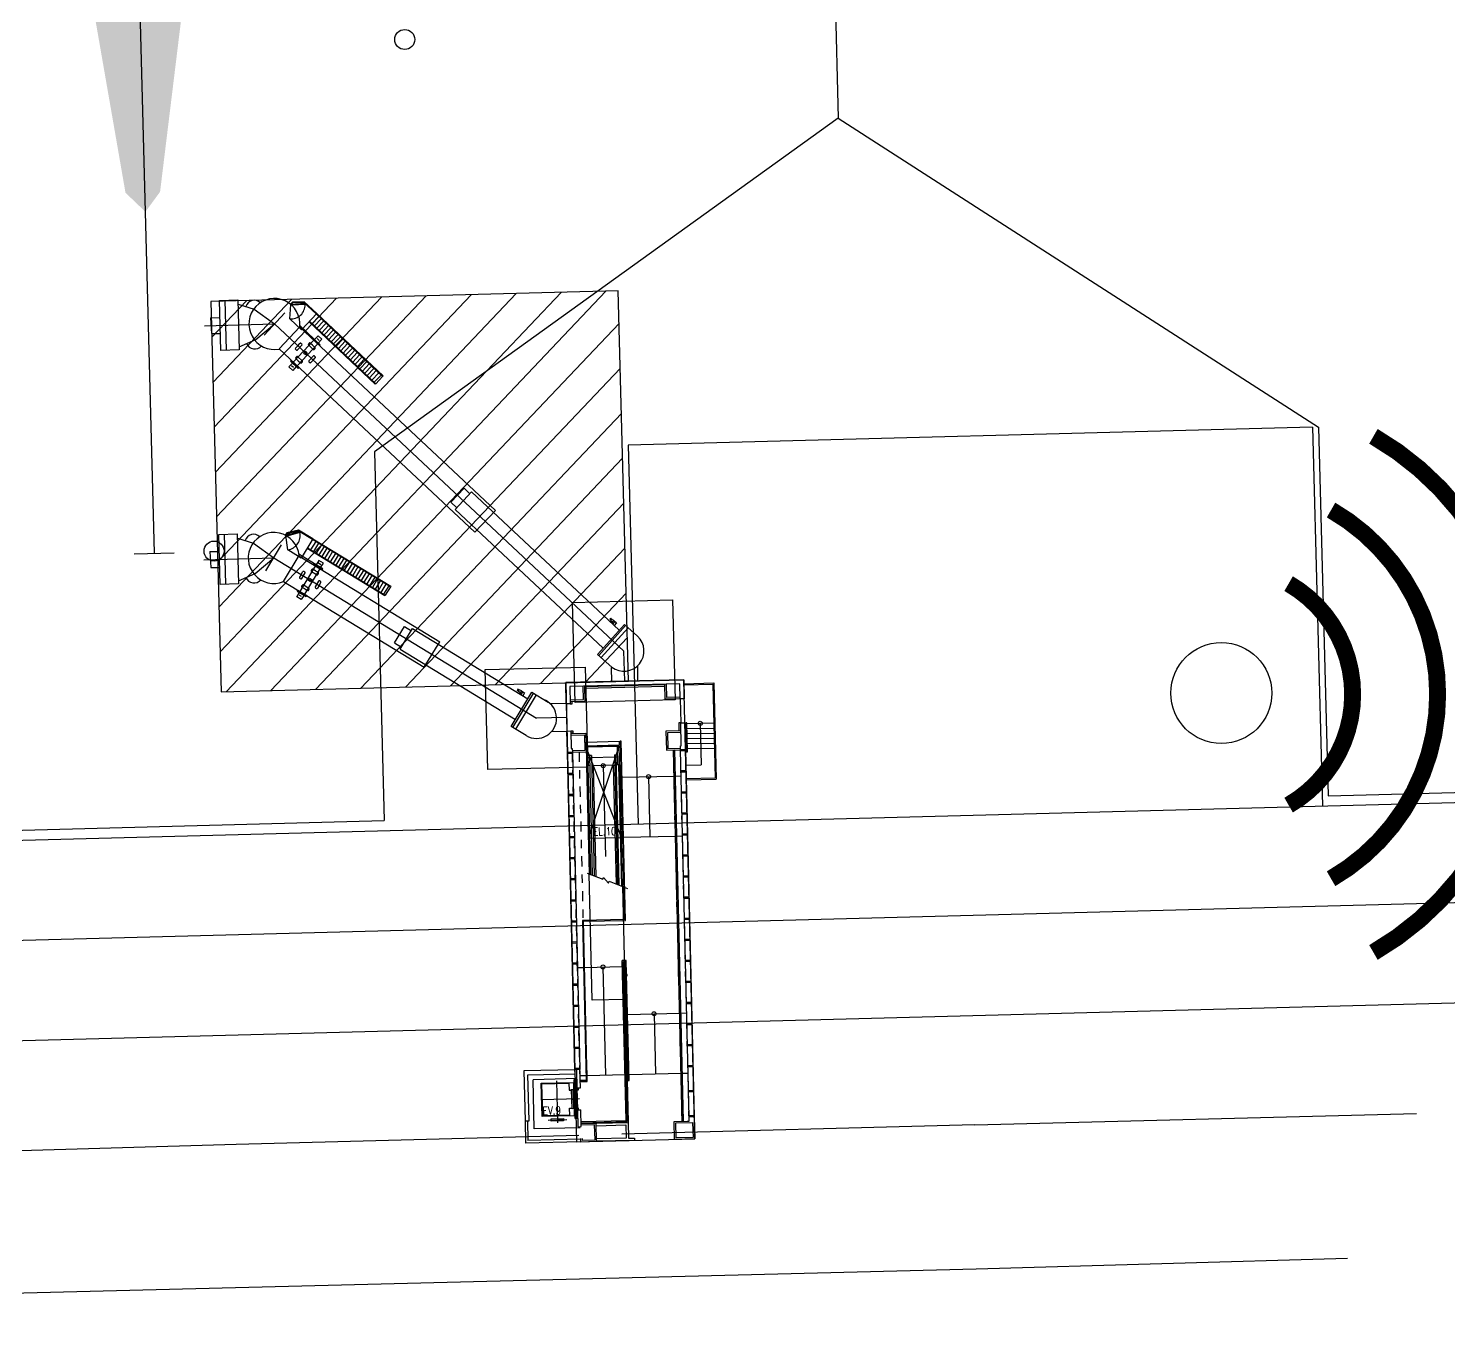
# Model space of a CAD drawing. Header units: millimetres. Extents: x 1358 to 1865, y 706 to 1003.
# Drawn here: x 1665.3 to 1682.63, y 808.61 to 824.61 of the extents above; entities that cross this region are included whole.
import ezdxf
from ezdxf.enums import TextEntityAlignment as Align

# ---------------------------------------------------------------- set-up
doc = ezdxf.new("R2010")
doc.units = ezdxf.units.MM
for name, pattern in [('CENTER', [50.8, 31.75, -6.35, 6.35, -6.35]), ('DASHDOT2', [0.5, 0.25, -0.125, 0, -0.125]), ('HIDDEN', [9.525, 6.35, -3.175]), ('HIDDEN2', [4.7625, 3.175, -1.5875])]:
    doc.linetypes.add(name, pattern=pattern)
doc.layers.add('建築', color=7, linetype='Continuous')
doc.styles.add('E1', font='romans.shx', dxfattribs={"width": 0.8})

msp = doc.modelspace()

# ---------------------------------------------------------------- hatches: boundary and pattern name
at = {"layer": '建築', "ltscale": 1000}
msp.add_hatch(color=256, dxfattribs=at).paths.add_polyline_path([(1666.73, 822.377), (1666.487, 822.61), (1665.967, 825.597), (1662.764, 827.773), (1662.614, 828.281), (1665.329, 827.18), (1666.013, 827.513), (1666.102, 829.535), (1665.047, 830.073), (1665.035, 830.581), (1666.508, 830.143), (1667.957, 830.655), (1667.971, 830.147), (1666.944, 829.557), (1667.135, 827.541), (1667.835, 827.243), (1670.49, 828.48), (1670.367, 827.965), (1667.277, 825.63), (1666.909, 822.621)])

# ---------------------------------------------------------------- linework, layer by layer
at = {"color": 1, "const_width": 0.207}
for points in [[(1681.714, 813.343, 0.578217), (1681.714, 819.639, 0.578217)], [(1681.197, 814.242, 0.578217), (1681.197, 818.74, 0.578217)], [(1680.679, 815.14, 0.578217), (1680.679, 817.842, -4.661737)]]:
    msp.add_lwpolyline(points, format="xyb", dxfattribs=at)
at = {"color": 1}
msp.add_circle((1679.858, 816.507), 0.616, dxfattribs=at)
at = {"layer": '建築', "ltscale": 1000}
for p, q in [((1666.222, 841.518, -0.309), (1666.835, 818.219, -0.309)), ((1674.864, 835.65, -0.309), (1675.183, 823.518, -0.309)), ((1675.182, 823.518, -0.309), (1669.527, 819.448, -0.309)), ((1675.182, 823.518, -0.309), (1681.045, 819.751, -0.309)), ((1672.499, 821.413, -0.309), (1667.53, 821.282, -0.309)), ((1672.624, 816.653, -0.309), (1672.499, 821.413, -0.309)), ((1667.53, 821.282, -0.309), (1667.655, 816.523, -0.309)), ((1680.971, 819.749, -0.309), (1672.622, 819.529, -0.309)), ((1680.971, 819.749, -0.309), (1681.093, 815.13, -0.309)), ((1681.045, 819.751, -0.309), (1681.163, 815.254, -0.309)), ((1672.622, 819.529, -0.309), (1672.743, 814.91, -0.309)), ((1669.527, 819.448, -0.309), (1669.645, 814.951, -0.309)), ((1666.591, 818.206, 2.141), (1667.079, 818.219, 2.141)), ((1667.655, 816.523, -0.309), (1672.624, 816.653, -0.309)), ((1630.525, 813.8, -0.309), (1719.397, 816.137, -0.309)), ((1681.163, 815.254, -0.309), (1686.608, 815.397, -0.309)), ((1638.132, 812.779, -0.309), (1719.429, 814.917, -0.309)), ((1664.2, 814.808, -0.309), (1669.645, 814.951, -0.309)), ((1612.819, 810.892, -0.309), (1719.079, 813.687, -0.309)), ((1676.851, 811.242, 2.677), (1682.239, 811.38, 2.677)), ((1676.851, 811.242, 1.662), (1672.544, 811.126, 1.662)), ((1667.836, 810.999, 1.662), (1661.856, 810.826, 1.662)), ((1672.02, 811.112, 1.662), (1667.836, 810.999, 1.662)), ((1676.868, 809.484, 3.228), (1681.399, 809.615, 3.228)), ((1642.187, 808.609, 3.228), (1676.868, 809.484, 3.228))]:
    msp.add_line(p, q, dxfattribs=at)
at = {"layer": '建築', "linetype": 'Continuous', "ltscale": 1000}
for p, q in [((1667.628, 817.559, -0.309), (1671.253, 821.38, -0.309)), ((1667.642, 817.011, -0.309), (1671.801, 821.394, -0.309)), ((1667.714, 816.524, -0.309), (1672.349, 821.409, -0.309)), ((1667.541, 820.847, -0.309), (1667.965, 821.293, -0.309)), ((1667.556, 820.299, -0.309), (1668.513, 821.308, -0.309)), ((1667.57, 819.751, -0.309), (1669.061, 821.322, -0.309)), ((1667.585, 819.203, -0.309), (1669.609, 821.337, -0.309)), ((1667.599, 818.655, -0.309), (1670.157, 821.351, -0.309)), ((1667.613, 818.107, -0.309), (1670.705, 821.366, -0.309)), ((1668.262, 816.539, -0.309), (1672.509, 821.015, -0.309)), ((1668.81, 816.553, -0.309), (1672.524, 820.467, -0.309)), ((1669.358, 816.567, -0.309), (1672.538, 819.919, -0.309)), ((1669.906, 816.582, -0.309), (1672.552, 819.371, -0.309)), ((1670.454, 816.596, -0.309), (1672.567, 818.823, -0.309)), ((1671.002, 816.611, -0.309), (1672.581, 818.275, -0.309)), ((1671.55, 816.625, -0.309), (1672.596, 817.727, -0.309)), ((1672.098, 816.64, -0.309), (1672.61, 817.179, -0.309))]:
    msp.add_line(p, q, dxfattribs=at)
at = {"layer": '建築', "linetype": 'HIDDEN'}
for p, q in [((1667.698, 821.298, 2.141), (1667.714, 820.688, 2.141)), ((1667.69, 818.445, 2.141), (1667.706, 817.834, 2.141)), ((1671.943, 817.613, 4.478), (1673.163, 817.645, 4.478)), ((1671.975, 816.393, 4.478), (1671.943, 817.613, 4.478)), ((1673.163, 817.645, 4.478), (1673.195, 816.425, 4.478)), ((1670.876, 816.793, 4.478), (1672.097, 816.825, 4.478)), ((1670.908, 815.573, 4.478), (1670.876, 816.793, 4.478)), ((1672.097, 816.825, 4.478), (1672.129, 815.605, 4.478)), ((1673.298, 816.67, 4.478), (1671.858, 816.636, 4.478)), ((1671.858, 816.636, 4.478), (1671.991, 811.034, 4.478)), ((1673.432, 811.068, 4.478), (1673.298, 816.67, 4.478)), ((1673.195, 816.425, 4.478), (1671.975, 816.393, 4.478)), ((1672.129, 815.605, 4.478), (1670.908, 815.573, 4.478)), ((1671.991, 811.034, 4.478), (1673.432, 811.068, 4.478))]:
    msp.add_line(p, q, dxfattribs=at)
at = {"layer": '建築'}
for p, q in [((1667.86, 821.251, 2.141), (1668.058, 821.19, 2.141)), ((1668.493, 821.07, 2.141), (1668.505, 821.244, 2.141)), ((1668.524, 821.275, 2.141), (1668.5, 821.25, 2.141)), ((1668.679, 821.254, 2.141), (1668.505, 821.244, 2.141)), ((1668.527, 821.267, 2.141), (1668.506, 821.245, 2.141)), ((1668.68, 821.246, 2.141), (1668.516, 821.237, 2.141)), ((1668.668, 821.28, 2.141), (1668.524, 821.275, 2.141)), ((1668.527, 821.267, 2.141), (1668.665, 821.272, 2.141)), ((1668.814, 821.131, 2.141), (1668.665, 821.272, 2.141)), ((1668.82, 821.137, 2.141), (1668.668, 821.28, 2.141)), ((1668.68, 821.246, 2.141), (1668.679, 821.254, 2.141)), ((1667.526, 821.086, 2.141), (1667.644, 821.089, 2.141)), ((1667.526, 821.086, 2.141), (1667.535, 820.891, 2.141)), ((1668.058, 821.19, 2.141), (1668.304, 821.009, 2.141)), ((1668.178, 820.874, 2.141), (1668.43, 821.144, 2.141)), ((1668.633, 820.938, 2.141), (1668.493, 821.07, 2.141)), ((1668.82, 821.137, 2.141), (1668.633, 820.938, 2.141)), ((1668.847, 821.1, 2.141), (1668.764, 821.013, 2.141)), ((1668.876, 821.073, 2.141), (1668.794, 820.985, 2.141)), ((1668.905, 821.045, 2.141), (1668.823, 820.958, 2.141)), ((1667.45, 820.987, 2.141), (1668.304, 821.009, 2.141)), ((1667.535, 820.891, 2.141), (1667.643, 820.894, 2.141)), ((1668.078, 820.819, 2.141), (1668.304, 821.009, 2.141)), ((1672.569, 817.019, 4.478), (1668.304, 821.009, 2.141)), ((1668.361, 820.704, 2.141), (1668.613, 820.974, 2.141)), ((1671.002, 818.736, 3.55), (1668.611, 820.973, 2.24)), ((1668.934, 821.018, 2.141), (1668.852, 820.93, 2.141)), ((1668.964, 820.99, 2.141), (1668.881, 820.903, 2.141)), ((1668.993, 820.963, 2.141), (1668.91, 820.875, 2.141)), ((1669.022, 820.935, 2.141), (1668.939, 820.848, 2.141)), ((1669.051, 820.908, 2.141), (1668.969, 820.82, 2.141)), ((1669.08, 820.88, 2.141), (1668.998, 820.793, 2.141)), ((1670.751, 818.469, 3.55), (1668.362, 820.705, 2.241)), ((1668.589, 820.743, 2.141), (1668.561, 820.713, 2.141)), ((1668.562, 820.702, 2.141), (1668.573, 820.691, 2.141)), ((1668.585, 820.692, 2.141), (1668.64, 820.75, 2.141)), ((1668.589, 820.743, 2.141), (1668.616, 820.772, 2.141)), ((1668.639, 820.761, 2.141), (1668.628, 820.772, 2.141)), ((1668.73, 820.776, 2.141), (1668.719, 820.764, 2.141)), ((1668.719, 820.753, 2.141), (1668.777, 820.698, 2.141)), ((1668.77, 820.749, 2.141), (1668.741, 820.776, 2.141)), ((1668.762, 820.834, 2.141), (1668.768, 820.841, 2.141)), ((1668.762, 820.834, 2.141), (1668.856, 820.746, 2.141)), ((1668.862, 820.753, 2.141), (1668.768, 820.841, 2.141)), ((1668.77, 820.749, 2.141), (1668.799, 820.721, 2.141)), ((1668.789, 820.698, 2.141), (1668.8, 820.71, 2.141)), ((1668.856, 820.746, 2.141), (1668.862, 820.753, 2.141)), ((1669.11, 820.853, 2.141), (1669.027, 820.765, 2.141)), ((1669.139, 820.825, 2.141), (1669.056, 820.738, 2.141)), ((1669.168, 820.798, 2.141), (1669.085, 820.71, 2.141)), ((1669.197, 820.77, 2.141), (1669.115, 820.683, 2.141)), ((1669.226, 820.743, 2.141), (1669.144, 820.655, 2.141)), ((1669.255, 820.715, 2.141), (1669.173, 820.628, 2.141)), ((1669.285, 820.688, 2.141), (1669.202, 820.6, 2.141)), ((1668.509, 820.564, 2.141), (1668.501, 820.555, 2.141)), ((1668.501, 820.555, 2.141), (1668.595, 820.468, 2.141)), ((1668.509, 820.564, 2.141), (1668.603, 820.476, 2.141)), ((1668.576, 820.612, 2.141), (1668.565, 820.6, 2.141)), ((1668.595, 820.561, 2.141), (1668.565, 820.589, 2.141)), ((1668.646, 820.557, 2.141), (1668.587, 820.612, 2.141)), ((1668.595, 820.561, 2.141), (1668.624, 820.534, 2.141)), ((1668.635, 820.534, 2.141), (1668.646, 820.546, 2.141)), ((1668.78, 820.619, 2.141), (1668.725, 820.56, 2.141)), ((1668.726, 820.549, 2.141), (1668.737, 820.538, 2.141)), ((1668.776, 820.567, 2.141), (1668.749, 820.538, 2.141)), ((1668.776, 820.567, 2.141), (1668.803, 820.597, 2.141)), ((1668.803, 820.608, 2.141), (1668.791, 820.619, 2.141)), ((1669.314, 820.66, 2.141), (1669.231, 820.573, 2.141)), ((1669.343, 820.633, 2.141), (1669.261, 820.545, 2.141)), ((1668.603, 820.476, 2.141), (1668.595, 820.468, 2.141)), ((1670.458, 818.834, 3.55), (1670.618, 819.005, 3.55)), ((1670.509, 818.746, 3.55), (1670.709, 818.96, 3.55)), ((1670.689, 818.938, 3.404), (1670.618, 819.005, 3.365)), ((1672.511, 817.274, 4.391), (1670.709, 818.96, 3.404)), ((1670.529, 818.767, 3.404), (1670.458, 818.834, 3.365)), ((1672.316, 817.055, 4.394), (1670.509, 818.746, 3.404)), ((1670.751, 818.469, 3.55), (1671.002, 818.736, 3.55)), ((1668.455, 818.461, 2.141), (1668.437, 818.432, 2.141)), ((1668.612, 818.472, 2.141), (1668.444, 818.427, 2.141)), ((1668.46, 818.454, 2.141), (1668.445, 818.428, 2.141)), ((1668.596, 818.495, 2.141), (1668.455, 818.461, 2.141)), ((1668.614, 818.465, 2.141), (1668.456, 818.422, 2.141)), ((1668.46, 818.454, 2.141), (1668.594, 818.487, 2.141)), ((1668.77, 818.38, 2.141), (1668.594, 818.487, 2.141)), ((1668.774, 818.387, 2.141), (1668.596, 818.495, 2.141)), ((1668.614, 818.465, 2.141), (1668.612, 818.472, 2.141)), ((1667.852, 818.397, 2.141), (1668.05, 818.336, 2.141)), ((1668.05, 818.336, 2.141), (1668.296, 818.155, 2.141)), ((1668.201, 817.997, 2.141), (1668.391, 818.314, 2.141)), ((1668.468, 818.254, 2.141), (1668.444, 818.427, 2.141)), ((1668.774, 818.387, 2.141), (1668.632, 818.154, 2.141)), ((1668.808, 818.357, 2.141), (1668.746, 818.254, 2.141)), ((1668.842, 818.336, 2.141), (1668.78, 818.233, 2.141)), ((1668.877, 818.315, 2.141), (1668.814, 818.213, 2.141)), ((1668.911, 818.295, 2.141), (1668.848, 818.192, 2.141)), ((1668.945, 818.274, 2.141), (1668.883, 818.171, 2.141)), ((1667.442, 818.133, 2.141), (1668.296, 818.155, 2.141)), ((1667.518, 818.232, 2.141), (1667.636, 818.235, 2.141)), ((1667.518, 818.232, 2.141), (1667.527, 818.037, 2.141)), ((1668.07, 817.965, 2.141), (1668.296, 818.155, 2.141)), ((1668.296, 818.155, 2.141), (1671.502, 816.199, 4.478)), ((1668.415, 817.868, 2.141), (1668.605, 818.185, 2.141)), ((1668.632, 818.154, 2.141), (1668.468, 818.254, 2.141)), ((1668.603, 818.182, 2.295), (1670.322, 817.134, 3.548)), ((1668.78, 818.079, 2.141), (1668.785, 818.087, 2.141)), ((1668.895, 818.021, 2.141), (1668.785, 818.087, 2.141)), ((1668.979, 818.253, 2.141), (1668.917, 818.15, 2.141)), ((1669.014, 818.232, 2.141), (1668.951, 818.129, 2.141)), ((1669.048, 818.211, 2.141), (1668.985, 818.109, 2.141)), ((1669.082, 818.191, 2.141), (1669.02, 818.088, 2.141)), ((1669.116, 818.17, 2.141), (1669.054, 818.067, 2.141)), ((1669.151, 818.149, 2.141), (1669.088, 818.046, 2.141)), ((1669.185, 818.128, 2.141), (1669.123, 818.025, 2.141)), ((1669.219, 818.107, 2.141), (1669.157, 818.005, 2.141)), ((1669.253, 818.087, 2.141), (1669.191, 817.984, 2.141)), ((1667.527, 818.037, 2.141), (1667.635, 818.04, 2.141)), ((1668.63, 817.954, 2.141), (1668.609, 817.919, 2.141)), ((1668.63, 817.954, 2.141), (1668.651, 817.988, 2.141)), ((1668.637, 817.903, 2.141), (1668.678, 817.972, 2.141)), ((1668.675, 817.983, 2.141), (1668.662, 817.991, 2.141)), ((1668.761, 818.015, 2.141), (1668.753, 818.002, 2.141)), ((1668.755, 817.991, 2.141), (1668.824, 817.949, 2.141)), ((1668.806, 817.997, 2.141), (1668.772, 818.018, 2.141)), ((1668.78, 818.079, 2.141), (1668.89, 818.013, 2.141)), ((1668.806, 817.997, 2.141), (1668.84, 817.977, 2.141)), ((1668.835, 817.952, 2.141), (1668.843, 817.966, 2.141)), ((1668.89, 818.013, 2.141), (1668.895, 818.021, 2.141)), ((1669.288, 818.066, 2.141), (1669.225, 817.963, 2.141)), ((1669.322, 818.045, 2.141), (1669.26, 817.942, 2.141)), ((1669.356, 818.024, 2.141), (1669.294, 817.921, 2.141)), ((1669.391, 818.003, 2.141), (1669.328, 817.9, 2.141)), ((1668.415, 817.868, 2.297), (1670.131, 816.821, 3.548)), ((1668.589, 817.762, 2.141), (1668.583, 817.752, 2.141)), ((1668.583, 817.752, 2.141), (1668.693, 817.686, 2.141)), ((1668.589, 817.762, 2.141), (1668.699, 817.696, 2.141)), ((1668.612, 817.908, 2.141), (1668.626, 817.9, 2.141)), ((1668.645, 817.823, 2.141), (1668.636, 817.809, 2.141)), ((1668.674, 817.778, 2.141), (1668.639, 817.798, 2.141)), ((1668.724, 817.784, 2.141), (1668.656, 817.826, 2.141)), ((1668.674, 817.778, 2.141), (1668.708, 817.757, 2.141)), ((1668.719, 817.76, 2.141), (1668.727, 817.773, 2.141)), ((1668.843, 817.872, 2.141), (1668.802, 817.803, 2.141)), ((1668.804, 817.792, 2.141), (1668.818, 817.784, 2.141)), ((1668.85, 817.821, 2.141), (1668.829, 817.787, 2.141)), ((1668.85, 817.821, 2.141), (1668.87, 817.856, 2.141)), ((1668.868, 817.867, 2.141), (1668.854, 817.875, 2.141)), ((1668.699, 817.696, 2.141), (1668.693, 817.686, 2.141)), ((1672.407, 817.421, 4.358), (1672.395, 817.408, 4.358)), ((1672.407, 817.397, 4.358), (1672.395, 817.408, 4.358)), ((1672.418, 817.41, 4.358), (1672.407, 817.421, 4.358)), ((1672.407, 817.397, 4.358), (1672.418, 817.41, 4.358)), ((1672.427, 817.372, 4.358), (1672.407, 817.397, 4.358)), ((1672.446, 817.393, 4.358), (1672.418, 817.41, 4.358)), ((1672.446, 817.393, 4.358), (1672.427, 817.372, 4.358)), ((1672.446, 817.393, 4.358), (1672.479, 817.363, 4.358)), ((1669.769, 817.119, 3.548), (1669.891, 817.319, 3.548)), ((1669.837, 817.043, 3.548), (1669.99, 817.293, 3.548)), ((1669.891, 817.319, 3.259), (1669.975, 817.268, 3.32)), ((1669.99, 817.293, 3.32), (1671.397, 816.435, 4.345)), ((1672.575, 817.344, 4.478), (1672.248, 816.979, 4.478)), ((1672.262, 816.967, 4.478), (1672.589, 817.331, 4.478)), ((1672.292, 816.94, 4.478), (1672.619, 817.304, 4.478)), ((1672.427, 817.372, 4.358), (1672.442, 817.358, 4.358)), ((1672.432, 817.347, 4.358), (1672.461, 817.379, 4.358)), ((1672.479, 817.363, 4.358), (1672.45, 817.331, 4.358)), ((1672.733, 817.202, 4.478), (1672.575, 817.344, 4.478)), ((1669.769, 817.119, 3.259), (1669.853, 817.068, 3.32)), ((1669.837, 817.043, 3.32), (1671.245, 816.184, 4.346)), ((1670.131, 816.821, 3.548), (1670.322, 817.134, 3.548)), ((1672.421, 816.824, 4.478), (1672.248, 816.979, 4.478)), ((1672.578, 816.653, 4.478), (1672.569, 817.019, 4.478)), ((1672.421, 816.645, 4.478), (1672.419, 816.819, 4.478)), ((1672.74, 816.661, 4.478), (1672.737, 816.843, 4.478)), ((1671.275, 816.553, 4.3), (1671.266, 816.538, 4.3)), ((1671.28, 816.53, 4.3), (1671.266, 816.538, 4.3)), ((1671.289, 816.545, 4.3), (1671.275, 816.553, 4.3)), ((1671.28, 816.53, 4.3), (1671.289, 816.545, 4.3)), ((1671.304, 816.509, 4.3), (1671.28, 816.53, 4.3)), ((1671.319, 816.533, 4.3), (1671.289, 816.545, 4.3)), ((1671.319, 816.533, 4.3), (1671.304, 816.509, 4.3)), ((1671.319, 816.533, 4.3), (1671.357, 816.51, 4.3)), ((1671.858, 816.636, 4.478), (1673.298, 816.67, 4.478)), ((1671.865, 816.374, 4.478), (1671.858, 816.636, 4.478)), ((1673.251, 816.62, 4.478), (1671.908, 816.588, 4.478)), ((1671.908, 816.588, 4.478), (1671.913, 816.375, 4.478)), ((1672.076, 816.429, 4.478), (1672.072, 816.592, 4.478)), ((1672.096, 816.41, 4.478), (1672.091, 816.593, 4.478)), ((1672.092, 816.588, 4.478), (1673.068, 816.611, 4.478)), ((1672.092, 816.568, 4.478), (1673.068, 816.591, 4.478)), ((1673.072, 816.433, 4.478), (1673.068, 816.616, 4.478)), ((1673.091, 816.453, 4.478), (1673.087, 816.616, 4.478)), ((1673.255, 816.437, 4.478), (1673.251, 816.62, 4.478)), ((1673.298, 816.67, 4.478), (1673.304, 816.438, 4.478)), ((1673.3, 816.621, 4.478), (1673.666, 816.63, 4.478)), ((1673.3, 816.609, 4.478), (1673.654, 816.617, 4.478)), ((1673.654, 816.617, 4.478), (1673.681, 815.47, 4.478)), ((1673.666, 816.63, 4.478), (1673.694, 815.458, 4.478)), ((1671.193, 816.099, 4.478), (1671.447, 816.518, 4.478)), ((1671.464, 816.508, 4.478), (1671.21, 816.089, 4.478)), ((1671.498, 816.487, 4.478), (1671.244, 816.068, 4.478)), ((1671.304, 816.509, 4.3), (1671.322, 816.498, 4.3)), ((1671.314, 816.485, 4.3), (1671.337, 816.522, 4.3)), ((1671.357, 816.51, 4.3), (1671.335, 816.473, 4.3)), ((1671.447, 816.518, 4.478), (1671.646, 816.397, 4.478)), ((1671.864, 816.38, 4.478), (1671.673, 816.375, 4.478)), ((1671.913, 816.375, 4.478), (1671.865, 816.374, 4.478)), ((1671.865, 816.374, 4.478), (1671.872, 816.044, 4.478)), ((1671.865, 816.374, 4.478), (1671.872, 816.044, 4.478)), ((1671.912, 816.425, 4.478), (1672.076, 816.429, 4.478)), ((1671.913, 816.405, 4.478), (1672.096, 816.41, 4.478)), ((1671.913, 816.394, 4.478), (1671.918, 816.394, 4.478)), ((1671.913, 816.375, 4.478), (1671.938, 816.375, 4.478)), ((1671.918, 816.394, 4.478), (1671.918, 816.405, 4.478)), ((1671.938, 816.375, 4.478), (1671.937, 816.406, 4.478)), ((1673.255, 816.437, 4.478), (1673.072, 816.433, 4.478)), ((1673.255, 816.457, 4.478), (1673.091, 816.453, 4.478)), ((1673.304, 816.438, 4.478), (1673.255, 816.437, 4.478)), ((1673.255, 816.437, 4.478), (1673.262, 816.144, 4.478)), ((1671.869, 816.209, 4.478), (1671.502, 816.199, 4.478)), ((1671.375, 815.989, 4.478), (1671.193, 816.099, 4.478)), ((1671.873, 816.038, 4.478), (1671.682, 816.033, 4.478)), ((1671.872, 816.044, 4.478), (1671.921, 816.045, 4.478)), ((1671.879, 815.782, 4.478), (1671.872, 816.044, 4.478)), ((1671.921, 816.045, 4.478), (1671.946, 816.046, 4.478)), ((1671.921, 816.045, 4.478), (1671.926, 815.832, 4.478)), ((1671.922, 816.026, 4.478), (1671.927, 816.026, 4.478)), ((1671.922, 816.015, 4.478), (1672.105, 816.019, 4.478)), ((1671.927, 816.026, 4.478), (1671.927, 816.015, 4.478)), ((1671.946, 816.046, 4.478), (1671.946, 816.015, 4.478)), ((1672.105, 816.019, 4.478), (1672.111, 815.787, 4.478)), ((1673.264, 816.047, 4.478), (1673.081, 816.042, 4.478)), ((1673.081, 816.042, 4.478), (1673.087, 815.81, 4.478)), ((1673.265, 816.027, 4.478), (1673.101, 816.023, 4.478)), ((1673.101, 816.023, 4.478), (1673.106, 815.83, 4.478)), ((1673.262, 816.144, 4.478), (1673.238, 816.144, 4.478)), ((1673.238, 816.144, 4.478), (1673.24, 816.046, 4.478)), ((1673.263, 816.125, 4.478), (1673.258, 816.125, 4.478)), ((1673.258, 816.125, 4.478), (1673.26, 816.046, 4.478)), ((1673.262, 816.144, 4.478), (1673.311, 816.145, 4.478)), ((1673.269, 815.863, 4.478), (1673.262, 816.144, 4.478)), ((1673.311, 816.145, 4.478), (1673.319, 815.816, 4.478)), ((1673.314, 816.011, 4.478), (1673.326, 816.011, 4.478)), ((1673.335, 816.146, 4.478), (1673.323, 816.146, 4.478)), ((1673.323, 816.146, 4.478), (1673.331, 815.804, 4.478)), ((1673.344, 815.792, 4.478), (1673.335, 816.146, 4.478)), ((1673.336, 816.134, 4.478), (1673.665, 816.142, 4.478)), ((1673.337, 816.073, 4.478), (1673.667, 816.081, 4.478)), ((1673.339, 816.012, 4.478), (1673.668, 816.019, 4.478)), ((1673.5, 816.138, 4.478), (1673.512, 815.631, 4.478)), ((1671.922, 815.995, 4.478), (1672.086, 815.999, 4.478)), ((1671.926, 815.832, 4.478), (1671.939, 815.832, 4.478)), ((1671.939, 815.832, 4.478), (1671.94, 815.783, 4.478)), ((1672.086, 815.999, 4.478), (1672.091, 815.806, 4.478)), ((1672.13, 815.849, 4.478), (1672.109, 815.848, 4.478)), ((1672.491, 815.857, 4.478), (1672.13, 815.849, 4.478)), ((1672.135, 815.622, 4.478), (1672.13, 815.849, 4.478)), ((1672.491, 815.857, 4.478), (1672.512, 815.858, 4.478)), ((1672.496, 815.63, 4.478), (1672.491, 815.857, 4.478)), ((1672.535, 815.919, 4.478), (1672.523, 815.919, 4.478)), ((1672.523, 815.919, 4.478), (1672.574, 813.747, 4.478)), ((1672.587, 813.735, 4.478), (1672.535, 815.919, 4.478)), ((1673.106, 815.83, 4.478), (1673.257, 815.834, 4.478)), ((1673.258, 815.814, 4.478), (1673.257, 815.863, 4.478)), ((1673.257, 815.863, 4.478), (1673.269, 815.863, 4.478)), ((1673.316, 815.95, 4.478), (1673.328, 815.95, 4.478)), ((1673.317, 815.889, 4.478), (1673.329, 815.889, 4.478)), ((1673.34, 815.951, 4.478), (1673.67, 815.958, 4.478)), ((1673.341, 815.89, 4.478), (1673.671, 815.897, 4.478)), ((1673.343, 815.829, 4.478), (1673.672, 815.836, 4.478)), ((1671.94, 815.783, 4.478), (1671.879, 815.782, 4.478)), ((1671.879, 815.782, 4.478), (1671.94, 815.783, 4.478)), ((1671.94, 815.783, 4.478), (1671.879, 815.782, 4.478)), ((1671.971, 811.913, 4.478), (1671.879, 815.782, 4.478)), ((1671.94, 815.768, 4.478), (1671.879, 815.767, 4.478)), ((1672.091, 815.806, 4.478), (1671.939, 815.803, 4.478)), ((1672.111, 815.787, 4.478), (1671.94, 815.783, 4.478)), ((1671.94, 815.783, 4.478), (1672.032, 811.914, 4.478)), ((1672.152, 815.718, 4.478), (1672.133, 815.717, 4.478)), ((1672.152, 815.718, 4.478), (1672.133, 815.717, 4.478)), ((1672.186, 814.285, 4.478), (1672.151, 815.747, 4.478)), ((1672.172, 815.747, 4.478), (1672.151, 815.747, 4.478)), ((1672.172, 815.747, 4.478), (1672.151, 815.747, 4.478)), ((1672.172, 815.747, 4.478), (1672.207, 814.277, 4.478)), ((1672.454, 815.725, 4.478), (1672.173, 815.718, 4.478)), ((1672.453, 815.754, 4.478), (1672.491, 814.174, 4.478)), ((1672.453, 815.754, 4.478), (1672.474, 815.754, 4.478)), ((1672.512, 814.166, 4.478), (1672.474, 815.754, 4.478)), ((1672.494, 815.726, 4.478), (1672.475, 815.725, 4.478)), ((1673.087, 815.81, 4.478), (1673.258, 815.814, 4.478)), ((1673.172, 815.812, 4.478), (1673.185, 815.813, 4.478)), ((1673.28, 811.285, 4.478), (1673.172, 815.812, 4.478)), ((1673.185, 815.813, 4.478), (1673.292, 811.285, 4.478)), ((1673.319, 815.816, 4.478), (1673.258, 815.814, 4.478)), ((1673.258, 815.814, 4.478), (1673.319, 815.816, 4.478)), ((1673.319, 815.816, 4.478), (1673.258, 815.814, 4.478)), ((1673.364, 811.335, 4.478), (1673.258, 815.814, 4.478)), ((1673.319, 815.801, 4.478), (1673.258, 815.8, 4.478)), ((1673.318, 815.828, 4.478), (1673.331, 815.828, 4.478)), ((1673.319, 815.816, 4.478), (1673.425, 811.337, 4.478)), ((1673.331, 815.804, 4.478), (1673.319, 815.804, 4.478)), ((1673.319, 815.791, 4.478), (1673.344, 815.792, 4.478)), ((1671.946, 815.526, 4.478), (1671.885, 815.525, 4.478)), ((1671.946, 815.511, 4.478), (1671.885, 815.51, 4.478)), ((1672.154, 815.622, 4.478), (1672.114, 815.621, 4.478)), ((1672.114, 815.621, 4.478), (1672.146, 814.301, 4.478)), ((1672.129, 815.621, 4.478), (1672.161, 814.295, 4.478)), ((1672.456, 815.627, 4.478), (1672.175, 815.62, 4.478)), ((1672.175, 815.62, 4.478), (1672.194, 815.612, 4.478)), ((1672.194, 815.612, 4.478), (1672.226, 814.27, 4.478)), ((1672.316, 815.623, 4.478), (1672.342, 814.515, 4.478)), ((1672.456, 815.627, 4.478), (1672.439, 815.619, 4.478)), ((1672.439, 815.619, 4.478), (1672.473, 814.181, 4.478)), ((1672.517, 815.631, 4.478), (1672.477, 815.63, 4.478)), ((1672.503, 815.63, 4.478), (1672.538, 814.156, 4.478)), ((1672.503, 815.63, 4.478), (1672.538, 814.156, 4.478)), ((1672.552, 814.15, 4.478), (1672.517, 815.631, 4.478)), ((1672.545, 815.48, 4.478), (1673.18, 815.495, 4.478)), ((1672.869, 815.488, 4.478), (1672.886, 814.755, 4.478)), ((1673.192, 815.495, 4.478), (1673.265, 815.497, 4.478)), ((1673.325, 815.559, 4.478), (1673.264, 815.557, 4.478)), ((1673.325, 815.544, 4.478), (1673.264, 815.543, 4.478)), ((1673.323, 815.627, 4.478), (1673.512, 815.631, 4.478)), ((1673.323, 815.627, 4.478), (1673.512, 815.631, 4.478)), ((1672.521, 815.479, 4.478), (1672.533, 815.48, 4.478)), ((1673.681, 815.47, 4.478), (1673.327, 815.462, 4.478)), ((1673.327, 815.45, 4.478), (1673.694, 815.458, 4.478)), ((1671.952, 815.269, 4.478), (1671.891, 815.268, 4.478)), ((1671.952, 815.255, 4.478), (1671.891, 815.253, 4.478)), ((1673.331, 815.302, 4.478), (1673.27, 815.3, 4.478)), ((1673.331, 815.287, 4.478), (1673.27, 815.286, 4.478)), ((1671.958, 815.012, 4.478), (1671.897, 815.011, 4.478)), ((1671.958, 814.998, 4.478), (1671.897, 814.996, 4.478)), ((1673.337, 815.045, 4.478), (1673.276, 815.044, 4.478)), ((1673.337, 815.03, 4.478), (1673.276, 815.029, 4.478)), ((1671.964, 814.755, 4.478), (1671.903, 814.754, 4.478)), ((1671.964, 814.741, 4.478), (1671.903, 814.739, 4.478)), ((1672.538, 814.747, 4.478), (1672.55, 814.747, 4.478)), ((1672.563, 814.748, 4.478), (1673.197, 814.763, 4.478)), ((1673.209, 814.763, 4.478), (1673.283, 814.765, 4.478)), ((1673.343, 814.788, 4.478), (1673.282, 814.787, 4.478)), ((1673.344, 814.773, 4.478), (1673.283, 814.772, 4.478)), ((1671.97, 814.498, 4.478), (1671.909, 814.497, 4.478)), ((1671.971, 814.484, 4.478), (1671.91, 814.482, 4.478)), ((1673.349, 814.531, 4.478), (1673.288, 814.53, 4.478)), ((1673.35, 814.516, 4.478), (1673.289, 814.515, 4.478)), ((1672.121, 814.31, 4.478), (1672.31, 814.238, 4.478)), ((1673.355, 814.274, 4.478), (1673.294, 814.273, 4.478)), ((1671.976, 814.241, 4.478), (1671.915, 814.24, 4.478)), ((1671.977, 814.227, 4.478), (1671.916, 814.225, 4.478)), ((1672.31, 814.238, 4.478), (1672.319, 814.259, 4.478)), ((1672.319, 814.259, 4.478), (1672.38, 814.188, 4.478)), ((1672.38, 814.188, 4.478), (1672.39, 814.214, 4.478)), ((1672.39, 814.214, 4.478), (1672.614, 814.125, 4.478)), ((1673.356, 814.26, 4.478), (1673.295, 814.258, 4.478)), ((1671.982, 813.984, 4.478), (1671.921, 813.983, 4.478)), ((1671.983, 813.97, 4.478), (1671.922, 813.968, 4.478)), ((1673.361, 814.017, 4.478), (1673.3, 814.016, 4.478)), ((1673.362, 814.003, 4.478), (1673.301, 814.001, 4.478)), ((1673.368, 813.76, 4.478), (1673.307, 813.759, 4.478)), ((1671.988, 813.728, 4.478), (1671.927, 813.726, 4.478)), ((1671.989, 813.713, 4.478), (1671.928, 813.711, 4.478)), ((1672.574, 813.747, 4.478), (1672.062, 813.734, 4.478)), ((1672.062, 813.734, 4.478), (1672.108, 811.782, 4.478)), ((1672.074, 813.723, 4.478), (1672.587, 813.735, 4.478)), ((1672.12, 811.77, 4.478), (1672.074, 813.723, 4.478)), ((1673.368, 813.746, 4.478), (1673.307, 813.744, 4.478)), ((1671.995, 813.471, 4.478), (1671.934, 813.469, 4.478)), ((1671.995, 813.456, 4.478), (1671.934, 813.454, 4.478)), ((1673.374, 813.503, 4.478), (1673.313, 813.502, 4.478)), ((1673.374, 813.489, 4.478), (1673.313, 813.487, 4.478)), ((1672.598, 813.247, 4.478), (1672.549, 813.245, 4.478)), ((1672.596, 811.293, 4.478), (1672.549, 813.245, 4.478)), ((1672.562, 813.233, 4.478), (1672.586, 813.234, 4.478)), ((1672.608, 811.281, 4.478), (1672.562, 813.233, 4.478)), ((1672.586, 813.234, 4.478), (1672.621, 811.782, 4.478)), ((1672.633, 811.782, 4.478), (1672.598, 813.247, 4.478)), ((1673.38, 813.246, 4.478), (1673.319, 813.245, 4.478)), ((1673.38, 813.232, 4.478), (1673.319, 813.23, 4.478)), ((1672.001, 813.214, 4.478), (1671.94, 813.212, 4.478)), ((1672.001, 813.199, 4.478), (1671.94, 813.198, 4.478)), ((1672.002, 813.159, 4.478), (1672.075, 813.161, 4.478)), ((1672.087, 813.161, 4.478), (1672.551, 813.172, 4.478)), ((1672.313, 813.167, 4.478), (1672.345, 811.848, 4.478)), ((1672.563, 813.172, 4.478), (1672.576, 813.173, 4.478)), ((1672.576, 813.173, 4.478), (1672.621, 811.269, 4.478)), ((1672.007, 812.957, 4.478), (1671.946, 812.955, 4.478)), ((1672.007, 812.942, 4.478), (1671.946, 812.941, 4.478)), ((1673.386, 812.989, 4.478), (1673.325, 812.988, 4.478)), ((1673.386, 812.975, 4.478), (1673.325, 812.973, 4.478)), ((1673.392, 812.732, 4.478), (1673.331, 812.731, 4.478)), ((1673.392, 812.718, 4.478), (1673.331, 812.716, 4.478)), ((1672.013, 812.7, 4.478), (1671.952, 812.698, 4.478)), ((1672.013, 812.685, 4.478), (1671.952, 812.684, 4.478)), ((1672.59, 812.587, 4.478), (1672.602, 812.587, 4.478)), ((1672.614, 812.588, 4.478), (1673.249, 812.603, 4.478)), ((1672.937, 812.595, 4.478), (1672.955, 811.863, 4.478)), ((1673.261, 812.603, 4.478), (1673.334, 812.605, 4.478)), ((1672.019, 812.443, 4.478), (1671.958, 812.441, 4.478)), ((1672.019, 812.428, 4.478), (1671.958, 812.427, 4.478)), ((1673.398, 812.476, 4.478), (1673.337, 812.474, 4.478)), ((1673.398, 812.461, 4.478), (1673.337, 812.459, 4.478)), ((1673.404, 812.219, 4.478), (1673.343, 812.217, 4.478)), ((1673.405, 812.204, 4.478), (1673.344, 812.203, 4.478)), ((1672.025, 812.186, 4.478), (1671.964, 812.184, 4.478)), ((1672.025, 812.171, 4.478), (1671.964, 812.17, 4.478)), ((1671.971, 811.913, 4.478), (1671.348, 811.898, 4.478)), ((1671.348, 811.898, 4.478), (1671.363, 811.288, 4.478)), ((1671.398, 811.85, 4.478), (1671.972, 811.864, 4.478)), ((1671.411, 811.289, 4.478), (1671.398, 811.85, 4.478)), ((1672.031, 811.929, 4.478), (1671.97, 811.927, 4.478)), ((1672.032, 811.914, 4.478), (1671.971, 811.913, 4.478)), ((1672.032, 811.914, 4.478), (1671.971, 811.913, 4.478)), ((1671.972, 811.864, 4.478), (1671.971, 811.913, 4.478)), ((1672, 811.69, 4.478), (1671.995, 811.913, 4.478)), ((1672.037, 811.691, 4.478), (1672.032, 811.914, 4.478)), ((1672.119, 811.843, 4.478), (1672.582, 811.854, 4.478)), ((1672.595, 811.854, 4.478), (1672.607, 811.855, 4.478)), ((1672.607, 811.855, 4.478), (1672.619, 811.855, 4.478)), ((1672.631, 811.855, 4.478), (1673.266, 811.87, 4.478)), ((1673.278, 811.871, 4.478), (1673.351, 811.872, 4.478)), ((1673.41, 811.962, 4.478), (1673.349, 811.96, 4.478)), ((1673.411, 811.947, 4.478), (1673.35, 811.946, 4.478)), ((1671.998, 811.804, 4.478), (1671.461, 811.791, 4.478)), ((1671.475, 811.193, 4.478), (1671.461, 811.791, 4.478)), ((1671.56, 811.749, 4.478), (1671.952, 811.759, 4.478)), ((1671.57, 811.342, 4.478), (1671.56, 811.749, 4.478)), ((1671.569, 811.741, 4.478), (1671.898, 811.749, 4.478)), ((1671.578, 811.35, 4.478), (1671.569, 811.741, 4.478)), ((1671.898, 811.749, 4.478), (1671.9, 811.663, 4.478)), ((1671.929, 811.664, 4.478), (1671.928, 811.676, 4.478)), ((1671.933, 811.555, 4.478), (1671.93, 811.671, 4.478)), ((1671.93, 811.671, 4.478), (1671.947, 811.671, 4.478)), ((1671.947, 811.671, 4.478), (1671.95, 811.555, 4.478)), ((1671.952, 811.759, 4.478), (1671.962, 811.351, 4.478)), ((1671.962, 811.793, 4.478), (1671.986, 811.794, 4.478)), ((1671.973, 811.317, 4.478), (1671.962, 811.793, 4.478)), ((1671.987, 811.672, 4.478), (1671.97, 811.672, 4.478)), ((1671.97, 811.672, 4.478), (1671.973, 811.556, 4.478)), ((1671.986, 811.794, 4.478), (1671.997, 811.317, 4.478)), ((1671.99, 811.556, 4.478), (1671.987, 811.672, 4.478)), ((1671.995, 811.702, 4.478), (1671.996, 811.666, 4.478)), ((1672, 811.69, 4.478), (1672.037, 811.691, 4.478)), ((1672.007, 811.422, 4.478), (1672, 811.69, 4.478)), ((1672.013, 811.666, 4.478), (1672.013, 811.69, 4.478)), ((1672.013, 811.69, 4.478), (1672.013, 811.69, 4.478)), ((1672.033, 811.841, 4.478), (1672.107, 811.843, 4.478)), ((1672.108, 811.782, 4.478), (1672.035, 811.78, 4.478)), ((1672.035, 811.768, 4.478), (1672.12, 811.77, 4.478)), ((1672.621, 811.782, 4.478), (1672.633, 811.782, 4.478)), ((1671.9, 811.663, 4.478), (1671.929, 811.664, 4.478)), ((1671.933, 811.555, 4.478), (1671.95, 811.555, 4.478)), ((1671.933, 811.553, 4.478), (1671.95, 811.554, 4.478)), ((1671.936, 811.437, 4.478), (1671.933, 811.553, 4.478)), ((1671.95, 811.554, 4.478), (1671.953, 811.438, 4.478)), ((1671.973, 811.556, 4.478), (1671.99, 811.556, 4.478)), ((1671.99, 811.555, 4.478), (1671.973, 811.554, 4.478)), ((1671.973, 811.554, 4.478), (1671.975, 811.438, 4.478)), ((1671.993, 811.439, 4.478), (1671.99, 811.555, 4.478)), ((1671.996, 811.666, 4.478), (1672.013, 811.666, 4.478)), ((1673.418, 811.657, 4.478), (1673.357, 811.655, 4.478)), ((1673.418, 811.642, 4.478), (1673.357, 811.64, 4.478)), ((1671.962, 811.351, 4.478), (1671.57, 811.342, 4.478)), ((1671.908, 811.358, 4.478), (1671.578, 811.35, 4.478)), ((1671.908, 811.358, 4.478), (1671.906, 811.444, 4.478)), ((1671.906, 811.444, 4.478), (1671.908, 811.444, 4.478)), ((1671.908, 811.444, 4.478), (1671.934, 811.444, 4.478)), ((1671.934, 811.444, 4.478), (1671.935, 811.434, 4.478)), ((1671.953, 811.438, 4.478), (1671.936, 811.437, 4.478)), ((1671.975, 811.438, 4.478), (1671.993, 811.439, 4.478)), ((1671.994, 811.47, 4.478), (1671.994, 811.446, 4.478)), ((1671.994, 811.446, 4.478), (1672.011, 811.446, 4.478)), ((1672.011, 811.218, 4.478), (1672.007, 811.422, 4.478)), ((1672.007, 811.422, 4.478), (1672.043, 811.422, 4.478)), ((1672.011, 811.446, 4.478), (1672.012, 811.422, 4.478)), ((1672.048, 811.219, 4.478), (1672.043, 811.422, 4.478)), ((1673.425, 811.351, 4.478), (1673.364, 811.35, 4.478)), ((1673.425, 811.337, 4.478), (1673.364, 811.335, 4.478)), ((1673.425, 811.337, 4.478), (1673.364, 811.335, 4.478)), ((1673.365, 811.287, 4.478), (1673.364, 811.335, 4.478)), ((1673.425, 811.337, 4.478), (1673.432, 811.068, 4.478)), ((1673.425, 811.337, 4.478), (1673.427, 811.276, 4.478)), ((1671.363, 811.288, 4.478), (1671.411, 811.289, 4.478)), ((1671.363, 811.288, 4.478), (1671.364, 811.227, 4.478)), ((1671.363, 811.288, 4.478), (1671.369, 811.019, 4.478)), ((1671.392, 811.289, 4.478), (1671.398, 811.049, 4.478)), ((1672.036, 811.206, 4.478), (1671.475, 811.193, 4.478)), ((1671.679, 811.315, 4.478), (1671.833, 811.319, 4.478)), ((1671.68, 811.286, 4.478), (1671.679, 811.315, 4.478)), ((1671.833, 811.289, 4.478), (1671.68, 811.286, 4.478)), ((1671.833, 811.319, 4.478), (1671.833, 811.289, 4.478)), ((1671.997, 811.317, 4.478), (1671.973, 811.317, 4.478)), ((1672.011, 811.218, 4.478), (1672.048, 811.219, 4.478)), ((1672.047, 811.28, 4.478), (1672.596, 811.293, 4.478)), ((1672.047, 811.267, 4.478), (1672.608, 811.281, 4.478)), ((1672.047, 811.255, 4.478), (1672.621, 811.269, 4.478)), ((1672.23, 811.26, 4.478), (1672.047, 811.255, 4.478)), ((1672.211, 811.24, 4.478), (1672.048, 811.236, 4.478)), ((1672.216, 811.059, 4.478), (1672.211, 811.24, 4.478)), ((1672.23, 811.26, 4.478), (1672.621, 811.269, 4.478)), ((1672.235, 811.04, 4.478), (1672.23, 811.26, 4.478)), ((1672.231, 811.23, 4.478), (1672.592, 811.239, 4.478)), ((1672.592, 811.239, 4.478), (1672.596, 811.078, 4.478)), ((1672.621, 811.269, 4.478), (1672.625, 811.078, 4.478)), ((1673.182, 811.282, 4.478), (1673.365, 811.287, 4.478)), ((1673.187, 811.063, 4.478), (1673.182, 811.282, 4.478)), ((1673.202, 811.263, 4.478), (1673.407, 811.268, 4.478)), ((1673.206, 811.083, 4.478), (1673.202, 811.263, 4.478)), ((1673.341, 811.286, 4.478), (1673.353, 811.286, 4.478)), ((1673.407, 811.268, 4.478), (1673.412, 811.087, 4.478)), ((1673.407, 811.268, 4.478), (1673.407, 811.268, 4.478)), ((1672.04, 811.035, 4.478), (1671.369, 811.019, 4.478)), ((1672.04, 811.065, 4.478), (1671.398, 811.049, 4.478)), ((1672.039, 811.072, 4.478), (1672.04, 811.035, 4.478)), ((1672.04, 811.065, 4.478), (1672.04, 811.035, 4.478)), ((1672.04, 811.035, 4.478), (1672.235, 811.04, 4.478)), ((1672.059, 811.072, 4.478), (1672.059, 811.055, 4.478)), ((1672.059, 811.055, 4.478), (1672.216, 811.059, 4.478)), ((1672.596, 811.078, 4.478), (1672.235, 811.069, 4.478)), ((1672.699, 811.051, 4.478), (1672.235, 811.04, 4.478)), ((1672.625, 811.078, 4.478), (1672.699, 811.08, 4.478)), ((1672.699, 811.08, 4.478), (1672.699, 811.051, 4.478)), ((1673.432, 811.068, 4.478), (1673.187, 811.063, 4.478)), ((1673.412, 811.087, 4.478), (1673.206, 811.083, 4.478))]:
    msp.add_line(p, q, dxfattribs=at)
at = {"layer": '建築', "linetype": 'HIDDEN2'}
for p, q in [((1672.108, 815.909, 4.478), (1672.51, 815.919, 4.478)), ((1672.109, 815.86, 4.478), (1672.108, 815.909, 4.478)), ((1672.512, 815.87, 4.478), (1672.109, 815.86, 4.478)), ((1672.512, 815.858, 4.478), (1672.109, 815.848, 4.478)), ((1672.109, 815.848, 4.478), (1672.135, 814.738, 4.478)), ((1672.538, 814.747, 4.478), (1672.109, 815.848, 4.478)), ((1672.135, 814.738, 4.478), (1672.512, 815.858, 4.478)), ((1672.51, 815.919, 4.478), (1672.512, 815.87, 4.478)), ((1672.538, 814.747, 4.478), (1672.512, 815.858, 4.478)), ((1672.135, 814.738, 4.478), (1672.538, 814.747, 4.478)), ((1672.182, 812.76, 4.478), (1672.146, 814.301, 4.478)), ((1672.552, 814.15, 4.478), (1672.585, 812.77, 4.478)), ((1672.585, 812.77, 4.478), (1672.182, 812.76, 4.478))]:
    msp.add_line(p, q, dxfattribs=at)
at = {"layer": '建築', "linetype": 'DASHDOT2', "ltscale": 0.5}
for p, q in [((1672.033, 811.841, 4.478), (1671.94, 815.783, 4.478)), ((1672.119, 811.843, 4.478), (1672.025, 815.785, 4.478)), ((1673.28, 811.285, 4.478), (1673.172, 815.812, 4.478)), ((1673.365, 811.287, 4.478), (1673.258, 815.814, 4.478))]:
    msp.add_line(p, q, dxfattribs=at)
at = {"layer": '建築', "linetype": 'CENTER'}
for p, q in [((1671.745, 811.778, 4.478), (1671.757, 811.263, 4.478)), ((1672.028, 811.556, 4.478), (1671.553, 811.545, 4.478)), ((1671.645, 811.299, 4.478), (1671.873, 811.305, 4.478))]:
    msp.add_line(p, q, dxfattribs=at)
at = {"layer": '建築', "elevation": 2.141}
for points in [[(1667.633, 821.297), (1667.858, 821.303), (1667.874, 820.693), (1667.649, 820.687)], [(1668.671, 820.666), (1668.682, 820.678), (1668.705, 820.656), (1668.683, 820.632), (1668.66, 820.654)], [(1667.625, 818.443), (1667.85, 818.449), (1667.866, 817.839), (1667.641, 817.833)], [(1668.726, 817.896), (1668.734, 817.91), (1668.762, 817.893), (1668.745, 817.865), (1668.718, 817.882)]]:
    msp.add_lwpolyline(points, close=True, dxfattribs=at)
for points in [[(1669.535, 820.276), (1668.726, 821.038)], [(1668.732, 821.043), (1669.541, 820.281)], [(1669.623, 820.369), (1668.814, 821.131)], [(1668.82, 821.137), (1669.629, 820.375)], [(1668.794, 820.821), (1668.614, 820.99)], [(1668.883, 820.822), (1668.836, 820.866), (1668.792, 820.819)], [(1667.872, 820.731), (1668.078, 820.819)], [(1668.533, 820.542), (1668.785, 820.812)], [(1668.832, 820.768), (1668.58, 820.498)], [(1668.849, 820.809), (1668.826, 820.831)], [(1668.839, 820.775), (1668.883, 820.822)], [(1668.527, 820.443), (1668.481, 820.486), (1668.524, 820.533)], [(1669.372, 820.605), (1669.29, 820.518)], [(1669.401, 820.578), (1669.319, 820.49)], [(1669.431, 820.55), (1669.348, 820.463)], [(1669.46, 820.523), (1669.377, 820.435)], [(1668.538, 820.477), (1668.514, 820.499)], [(1668.571, 820.489), (1668.527, 820.443)], [(1669.489, 820.495), (1669.406, 820.408)], [(1669.518, 820.468), (1669.436, 820.38)], [(1669.547, 820.44), (1669.465, 820.353)], [(1669.577, 820.413), (1669.494, 820.325)], [(1669.606, 820.385), (1669.523, 820.298)], [(1669.623, 820.369), (1669.541, 820.281)], [(1669.629, 820.375), (1669.623, 820.369)], [(1669.541, 820.281), (1669.535, 820.276)], [(1669.653, 817.694), (1668.703, 818.271)], [(1668.707, 818.278), (1669.657, 817.701)], [(1669.72, 817.803), (1668.77, 818.38)], [(1668.774, 818.387), (1669.724, 817.81)], [(1668.814, 818.073), (1668.603, 818.201)], [(1668.901, 818.092), (1668.846, 818.125), (1668.813, 818.071)], [(1668.871, 818.073), (1668.843, 818.09)], [(1668.868, 818.037), (1668.901, 818.092)], [(1667.864, 817.877), (1668.07, 817.965)], [(1668.617, 817.746), (1668.808, 818.062)], [(1668.863, 818.029), (1668.672, 817.713)], [(1669.425, 817.982), (1669.362, 817.88)], [(1669.459, 817.962), (1669.397, 817.859)], [(1669.493, 817.941), (1669.431, 817.838)], [(1669.528, 817.92), (1669.465, 817.817)], [(1668.632, 817.647), (1668.578, 817.681), (1668.611, 817.736)], [(1669.562, 817.899), (1669.499, 817.796)], [(1669.596, 817.878), (1669.534, 817.776)], [(1669.63, 817.858), (1669.568, 817.755)], [(1669.665, 817.837), (1669.602, 817.734)], [(1669.699, 817.816), (1669.637, 817.713)], [(1669.72, 817.803), (1669.657, 817.701)], [(1669.724, 817.81), (1669.72, 817.803)], [(1668.635, 817.683), (1668.608, 817.7)], [(1668.666, 817.702), (1668.632, 817.647)], [(1669.657, 817.701), (1669.653, 817.694)]]:
    msp.add_lwpolyline(points, dxfattribs=at)
at = {"layer": '建築', "ltscale": 1000}
for centre in [(1669.894, 824.479, -0.309), (1667.567, 818.239, -0.309)]:
    msp.add_circle(centre, 0.122, dxfattribs=at)
at = {"layer": '建築'}
for centre, radius, start, end in [((1668.058, 821.19, 2.141), 0.108, 46.1579, 162.9123), ((1668.304, 821.009, 2.141), 0.311, 353.5819, 280.4654), ((1668.505, 821.244, 2.141), 0.174, 265.8852, 0.5604), ((1668.064, 820.813, 2.141), 0.108, 203.1283, 319.1819), ((1668.567, 820.708, 2.141), 0.00802, 136.8795, 226.8795), ((1668.579, 820.697, 2.141), 0.00802, 226.8795, 316.8795), ((1668.622, 820.767, 2.141), 0.00802, 46.8795, 136.8795), ((1668.634, 820.756, 2.141), 0.00802, 316.8795, 46.8795), ((1668.724, 820.759, 2.141), 0.00802, 136.8795, 226.8795), ((1668.735, 820.77, 2.141), 0.00802, 46.8795, 136.8795), ((1668.783, 820.704, 2.141), 0.00802, 226.8795, 316.8795), ((1668.794, 820.715, 2.141), 0.00802, 316.8795, 46.8795), ((1668.571, 820.595, 2.141), 0.00802, 136.8795, 226.8795), ((1668.582, 820.606, 2.141), 0.00802, 46.8795, 136.8795), ((1668.629, 820.54, 2.141), 0.00802, 226.8795, 316.8795), ((1668.64, 820.552, 2.141), 0.00802, 316.8795, 46.8795), ((1668.731, 820.555, 2.141), 0.00802, 136.8795, 226.8795), ((1668.743, 820.544, 2.141), 0.00802, 226.8795, 316.8795), ((1668.786, 820.613, 2.141), 0.00802, 46.8795, 136.8795), ((1668.798, 820.602, 2.141), 0.00802, 316.8795, 46.8795), ((1668.05, 818.336, 2.141), 0.108, 46.1579, 162.9123), ((1668.296, 818.155, 2.141), 0.311, 5.5909, 292.4744), ((1668.444, 818.427, 2.141), 0.174, 277.8941, 12.5693), ((1668.056, 817.959, 2.141), 0.108, 203.1283, 319.1819), ((1668.616, 817.915, 2.141), 0.00802, 148.8885, 238.8885), ((1668.658, 817.984, 2.141), 0.00802, 58.8885, 148.8885), ((1668.671, 817.976, 2.141), 0.00802, 328.8885, 58.8885), ((1668.759, 817.997, 2.141), 0.00802, 148.8885, 238.8885), ((1668.768, 818.011, 2.141), 0.00802, 58.8885, 148.8885), ((1668.828, 817.956, 2.141), 0.00802, 238.8885, 328.8885), ((1668.836, 817.97, 2.141), 0.00802, 328.8885, 58.8885), ((1668.63, 817.907, 2.141), 0.00802, 238.8885, 328.8885), ((1668.643, 817.805, 2.141), 0.00802, 148.8885, 238.8885), ((1668.652, 817.819, 2.141), 0.00802, 58.8885, 148.8885), ((1668.712, 817.764, 2.141), 0.00802, 238.8885, 328.8885), ((1668.72, 817.778, 2.141), 0.00802, 328.8885, 58.8885), ((1668.808, 817.799, 2.141), 0.00802, 148.8885, 238.8885), ((1668.822, 817.791, 2.141), 0.00802, 238.8885, 328.8885), ((1668.85, 817.868, 2.141), 0.00802, 58.8885, 148.8885), ((1668.864, 817.86, 2.141), 0.00802, 328.8885, 58.8885), ((1672.569, 817.019, 4.478), 0.245, 232.7779, 47.9619), ((1671.502, 816.199, 4.478), 0.245, 238.877, 63.6121)]:
    msp.add_arc(centre, radius, start, end, dxfattribs=at)
for centre, major_axis, start_param, end_param in [((1673.5, 816.138, 4.478), (0.0173, 0.0173), 5.521532229144869, 11.80471753632446), ((1672.316, 815.623, 4.478), (0.0173, 0.0173), 5.521532229144869, 11.80471753632446), ((1672.869, 815.488, 4.478), (-0.0173, 0.0173), 3.950736, 10.233921), ((1672.313, 813.167, 4.478), (-0.0173, 0.0173), 3.950736, 10.233921), ((1672.56, 813.065, 4.478), (-0.00863, 0.00863), 3.950736, 7.092329), ((1672.56, 813.065, 4.478), (0.00863, 0.00863), 2.37994, 5.521532), ((1672.596, 813.066, 4.478), (0.00863, 0.00863), 5.521532, 8.663125), ((1672.596, 813.066, 4.478), (-0.00863, 0.00863), 0.809143, 3.950736), ((1673.243, 813.081, 4.478), (-0.00863, 0.00863), 3.950736, 7.092329), ((1673.243, 813.081, 4.478), (0.00863, 0.00863), 2.37994, 5.521532), ((1672.937, 812.595, 4.478), (0.0173, 0.0173), 5.521532233882176, 11.80471754106176)]:
    msp.add_ellipse(centre, major_axis=major_axis, ratio=1, start_param=start_param, end_param=end_param, dxfattribs=at)

# ---------------------------------------------------------------- texts
at = {"layer": '建築', "style": 'E1', "oblique": 360, "width": 0.8}
msp.add_text('EL.10', height=0.0977, rotation=1.3605, dxfattribs=at).set_placement((1672.336, 814.771, 4.478), align=Align.CENTER)
msp.add_text('EV.9', height=0.0977, rotation=1.3605, dxfattribs=at).set_placement((1671.578, 811.363, 4.478))

doc.saveas('drawing.dxf')
